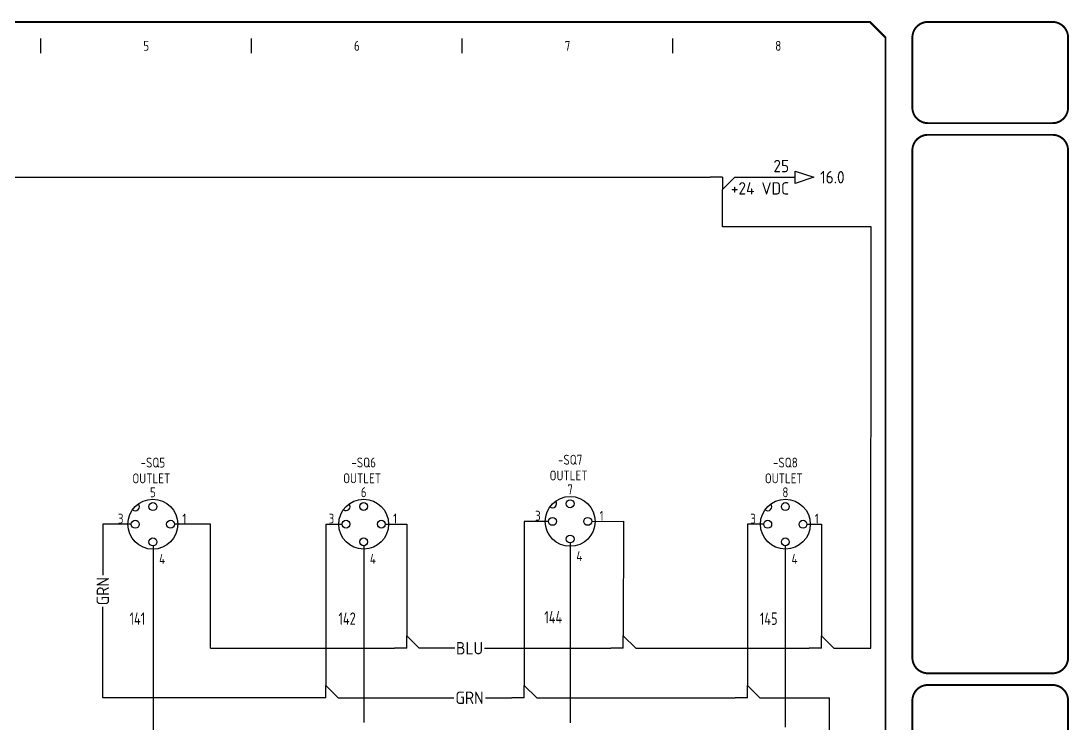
# Model space of a CAD drawing. Header units: millimetres. Extents: x 0 to 840, y 0 to 593.
# Drawn here: x 417 to 839.8, y 309.4 to 593 of the extents above; entities that cross this region are included whole.
import ezdxf
from ezdxf.enums import TextEntityAlignment as Align

# ---------------------------------------------------------------- set-up
doc = ezdxf.new("R2010")
doc.units = ezdxf.units.MM
doc.header["$LTSCALE"] = 10
doc.header["$MEASUREMENT"] = 0
for name, color, linetype in [('BLK_0.5mm^2', 7, 'Continuous'), ('BLU_1.0mm^2', 5, 'Continuous'), ('DESC', 150, 'Continuous'), ('GRN_2.5mm^2', 3, 'Continuous'), ('MISC', 7, 'Continuous'), ('RED_2.5mm^2', 1, 'Continuous'), ('SYMS', 7, 'Continuous'), ('TAGS', 150, 'Continuous'), ('TAN_0.5mm^2', 253, 'Continuous'), ('TERMS', 123, 'Continuous'), ('TITLE', 7, 'Continuous'), ('VIO_0.5mm^2', 190, 'Continuous'), ('WIRENO', 72, 'Continuous'), ('WIREREF', 52, 'Continuous'), ('XREF', 7, 'Continuous')]:
    doc.layers.add(name, color=color, linetype=linetype)
doc.styles.add('ITALIC', font='ITALIC')
doc.styles.add('SIMPLEX', font='simplex')
doc.styles.add('WD_IEC', font='isocp2.shx', dxfattribs={"width": 0.9, "height": 4})

# ---------------------------------------------------------------- blocks, each defined once
blk = doc.blocks.new('HSQ1_PROXPLUG')
at = {"ltscale": 4}
for centre, radius in [((0, -0.19), 5.03), ((0, 3.37), 0.795), ((-3.56, -0.19), 0.795), ((3.56, -0.19), 0.795), ((0, -3.75), 0.795)]:
    blk.add_circle(centre, radius, dxfattribs=at)
blk.add_arc((-3.56, 3.37), 0.836, 229.7677, 40.2323, dxfattribs=at)
at = {"ltscale": 4, "style": 'WD_IEC'}
blk.add_attdef('TAG1', text='', height=2, dxfattribs=at).set_placement((0, 11.25), align=Align.CENTER)
for tag, p in [('DESC1', (-0.31, 9.06)), ('DESC2', (0, 6.25))]:
    blk.add_attdef(tag, text='', height=2, dxfattribs=at).set_placement(p, align=Align.MIDDLE_CENTER)
blk.add_attdef('TERM02', text='', height=1.5, dxfattribs=at).set_placement((-5.94, 0.94), align=Align.MIDDLE_RIGHT)
at = {"ltscale": 4, "style": 'WD_IEC', "flags": 1}
for tag in ['FAMILY', 'CAT', 'ASSYCODE', 'MFG']:
    blk.add_attdef(tag, (0, 0), '', height=0.01, dxfattribs=at)
at = {"ltscale": 4, "style": 'WD_IEC'}
for tag, p in [('TERM01', (5.94, 0.94)), ('TERM03', (1.25, -7.19))]:
    blk.add_attdef(tag, text='', height=1.5, dxfattribs=at).set_placement(p, align=Align.MIDDLE_LEFT)
at = {"style": 'WD_IEC', "flags": 1}
for tag, p in [('X4TERM02', (-4.35, -0.19)), ('X1TERM01', (4.35, -0.19)), ('X8TERM03', (0, -4.54))]:
    blk.add_attdef(tag, p, '', height=0.0025, dxfattribs=at)
blk = doc.blocks.new('acade_title')
at = {"layer": 'SYMS'}
for p, q in [((425, 580), (425, 586)), ((510, 580), (510, 586)), ((595, 580), (595, 586)), ((680, 580), (680, 586))]:
    blk.add_line(p, q, dxfattribs=at)
at = {"layer": 'TITLE'}
blk.add_line((765.79, 586.36), (765.79, 551.29), dxfattribs=at)
at = {"layer": 'TITLE', "const_width": 0.784}
blk.add_lwpolyline([(765.79, 7.07), (765.79, 586.36), (759.5, 592.64), (7.07, 592.64), (0.79, 586.36), (0.79, 7.07), (7.07, 0.79), (759.5, 0.79)], close=True, dxfattribs=at)
for points in [[(782.91, 592.64, 0.414214), (776.63, 586.36, 0.414214)], [(839.44, 586.36, 0.414214), (833.16, 592.64, 0.414214)], [(776.63, 558.09, 0.414214), (782.91, 551.81, 0.414214)], [(833.16, 551.81, 0.414214), (839.44, 558.09, 0.414214)], [(782.91, 547.1, 0.414214), (776.63, 540.82, 0.414214)], [(839.44, 540.82, 0.414214), (833.16, 547.1, 0.414214)], [(776.63, 336.15, 0.414214), (782.91, 329.87, 0.414214)], [(833.16, 329.87, 0.414214), (839.44, 336.15, 0.414214)], [(782.91, 325.16, 0.414214), (776.63, 318.88, 0.414214)], [(839.44, 318.88, 0.414214), (833.16, 325.16, 0.414214)]]:
    blk.add_lwpolyline(points, format="xyb", dxfattribs=at)
for points in [[(833.16, 592.64), (782.91, 592.64)], [(776.63, 586.36), (776.63, 558.09)], [(839.44, 586.36), (839.44, 558.09)], [(833.16, 551.81), (782.91, 551.81)], [(833.16, 547.1), (782.91, 547.1)], [(776.63, 540.82), (776.63, 336.15)], [(839.44, 540.82), (839.44, 336.15)], [(782.91, 329.87), (833.16, 329.87)], [(782.91, 325.16), (833.16, 325.16)]]:
    blk.add_lwpolyline(points, dxfattribs=at)
at = {"layer": 'TITLE', "color": 7, "const_width": 0.784}
for points in [[(776.63, 318.88), (776.63, 154.15)], [(839.44, 318.88), (839.44, 154.15)]]:
    blk.add_lwpolyline(points, dxfattribs=at)
at = {"layer": 'SYMS', "style": 'WD_IEC', "width": 0.9}
for s, p in [('5', (467.5, 581)), ('6', (552.5, 581)), ('7', (637.5, 581)), ('8', (722.5, 581))]:
    blk.add_text(s, height=4, dxfattribs=at).set_placement(p, align=Align.CENTER)
at = {"layer": 'TITLE', "color": 1, "style": 'ITALIC'}
for tag, height, p in [('TITLE#1', 3, (806.47, 85.58)), ('TITLE#2', 3, (806.47, 80.5)), ('TITLE#3', 3, (806.47, 75.41)), ('TITLE#4', 3, (806.47, 70.33)), ('DWG#', 4, (806.47, 20.76))]:
    blk.add_attdef(tag, text='', height=height, dxfattribs=at).set_placement(p, align=Align.CENTER)
at = {"layer": 'TITLE', "color": 1, "style": 'SIMPLEX'}
blk.add_attdef('CAD#', (772.63, 49.19), '', height=2.5, rotation=90, dxfattribs=at)
at = {"layer": 'TITLE', "color": 1}
for tag, p, height, style in [('ENGINEER', (783.37, 49.19), 2.5, 'ITALIC'), ('CHKDBY', (813.2, 49.2), 2.5, 'ITALIC'), ('JOB#', (789.06, 41.3), 2.5, 'SIMPLEX'), ('DRAWNBY', (814.95, 41.3), 2.5, 'ITALIC'), ('SCALE', (786.29, 33.76), 2.5, 'SIMPLEX'), ('DATE', (812.8, 33.76), 2.5, 'SIMPLEX'), ('SHTS', (815.9, 6.29), 4, 'ITALIC')]:
    blk.add_attdef(tag, p, '', height=height, dxfattribs=dict(at, style=style))
at = {"layer": 'TITLE', "color": 1, "style": 'ITALIC'}
blk.add_attdef('SH#', text='', height=4, dxfattribs=at).set_placement((799.54, 6.29), align=Align.RIGHT)
at = {"layer": 'TITLE', "color": 7, "flags": 9}
blk.add_attdef('WD_TB', (782.91, 0.79), '', height=3.14, dxfattribs=at)
blk = doc.blocks.new('VT0_LGENERIC')
at = {"style": 'WD_IEC'}
blk.add_attdef('COLOR', text='', height=2.5, rotation=90, dxfattribs=at).set_placement((0, 0), align=Align.MIDDLE_CENTER)
at = {"style": 'WD_IEC', "flags": 1}
for tag, p in [('X2TERM01', (0, 4)), ('X8TERM01', (0, -4))]:
    blk.add_attdef(tag, p, '', height=0.16, rotation=90, dxfattribs=at)
at = {"style": 'WD_IEC'}
for tag, p in [('X2_TINY_DOT_DONT_REMOVE', (0, 4)), ('X8_TINY_DOT_DONT_REMOVE', (0, -4))]:
    blk.add_attdef(tag, p, '', height=0.0001, rotation=90, dxfattribs=at)
blk = doc.blocks.new('HT0_LGENERIC')
at = {"style": 'WD_IEC'}
blk.add_attdef('COLOR', text='', height=2.5, dxfattribs=at).set_placement((0, 0), align=Align.MIDDLE_CENTER)
for tag, p in [('X4_TINY_DOT_DONT_REMOVE', (-2.5, 0)), ('X1_TINY_DOT_DONT_REMOVE', (2.5, 0))]:
    blk.add_attdef(tag, p, '', height=0.002, dxfattribs=at)
at = {"style": 'WD_IEC', "flags": 1}
for tag, p in [('X4TERM01', (-2.5, 0)), ('X1TERM01', (2.5, 0))]:
    blk.add_attdef(tag, p, '', height=0.2, dxfattribs=at)
blk = doc.blocks.new('HA1S1')
blk.add_lwpolyline([(0, 1.25), (3.75, 0), (0, -1.25)], close=True)
at = {"style": 'WD_IEC'}
for tag, height, flags, p in [('WIRENO', 2.5, 8, (-1.25, 1)), ('SIGCODE', 1, 1, (5, 1.8))]:
    blk.add_attdef(tag, text='', height=height, dxfattribs=dict(at, flags=flags)).set_placement(p, align=Align.RIGHT)
at = {"style": 'WD_IEC', "flags": 1}
blk.add_attdef('X4TERM01', (0, 0), '', height=0.32, dxfattribs=at)
at = {"style": 'WD_IEC'}
blk.add_attdef('XREF', text='', height=2.5, dxfattribs=at).set_placement((5, 0), align=Align.MIDDLE_LEFT)
blk.add_attdef('DESC1', text='', height=2.5, dxfattribs=at).set_placement((-1.25, -1), align=Align.TOP_RIGHT)
blk = doc.blocks.new('WD_WNV')
at = {"linetype": 'Continuous', "style": 'WD_IEC', "width": 0.8}
blk.add_attdef('WIRENO', text='', height=2.5, dxfattribs=at).set_placement((-1.6, 0), align=Align.MIDDLE_RIGHT)
at = {"style": 'WD_IEC', "flags": 1}
for tag, p in [('W08USER', (-1, 0.375)), ('W04USER', (-1, 0.875)), ('W05USER', (-1, 0.75)), ('W09USER', (-1, 0.25)), ('W03USER', (-1, 1)), ('W06USER', (-1, 0.625)), ('W07USER', (-1, 0.5)), ('W02USER', (-1, 1.125)), ('W01USER', (-1, 1.25)), ('W10USER', (-1, 0.125))]:
    blk.add_attdef(tag, text='', height=0.08, dxfattribs=at).set_placement(p, align=Align.CENTER)
blk = doc.blocks.new('HT0_184')
for p, q in [((0, 0), (-2.5, 0)), ((0, 0), (0, -2.5)), ((0, -2.5), (2.5, 0))]:
    blk.add_line(p, q)
at = {"style": 'WD_IEC', "flags": 1}
for tag, p in [('X4TERM01', (-2.5, 0)), ('X1TERM01', (2.5, 0)), ('X8TERM01', (0, -2.5)), ('WDWSEQ', (1.53, -1.26))]:
    blk.add_attdef(tag, p, '', height=0.4, dxfattribs=at)
blk = doc.blocks.new('HT0_124')
for p, q in [((0, 0), (0, 2.5)), ((0, 2.5), (2.5, 0)), ((0, 0), (-2.5, 0))]:
    blk.add_line(p, q)
at = {"style": 'WD_IEC', "flags": 1}
for tag, p in [('X2TERM01', (0, 2.5)), ('X4TERM01', (-2.5, 0)), ('WDWSEQ', (1.6, 1.48)), ('X1TERM01', (2.5, 0))]:
    blk.add_attdef(tag, p, '', height=0.4, dxfattribs=at)

msp = doc.modelspace()

# ---------------------------------------------------------------- linework, layer by layer
at = {"layer": 'BLK_0.5mm^2', "ltscale": 25}
msp.add_line((638.54, 382.46), (638.54, 309.88), dxfattribs=at)
at = {"layer": 'BLU_1.0mm^2', "ltscale": 25}
for p, q in [((305.29, 530), (695, 530)), ((705, 530), (729.39, 530)), ((700, 509.98), (700, 525)), ((760.03, 509.98), (700, 509.98)), ((493.38, 390), (478.91, 390)), ((493.38, 340), (493.38, 390)), ((563.95, 390.05), (572.62, 390.05)), ((572.62, 390.05), (572.62, 345)), ((493.38, 340), (567.62, 340)), ((591.96, 340), (577.62, 340)), ((603.96, 340), (654.99, 340)), ((664.99, 340), (734.97, 340)), ((744.97, 340), (759.91, 340))]:
    msp.add_line(p, q, dxfattribs=at)
at = {"layer": 'BLU_1.0mm^2', "ltscale": 4}
for p, q in [((759.91, 340.04), (760.03, 509.98)), ((647.25, 391.17), (660.02, 391.19)), ((660.02, 391.19), (659.99, 345))]:
    msp.add_line(p, q, dxfattribs=at)
at = {"layer": 'BLU_1.0mm^2'}
for p, q in [((734.08, 390.01), (739.97, 390.01)), ((739.97, 390.01), (739.97, 345))]:
    msp.add_line(p, q, dxfattribs=at)
at = {"layer": 'GRN_2.5mm^2', "ltscale": 4}
for p, q in [((450, 390), (450, 369.4)), ((461.5, 390), (450, 390)), ((629.84, 391.17), (620.05, 391.15))]:
    msp.add_line(p, q, dxfattribs=at)
at = {"layer": 'GRN_2.5mm^2', "ltscale": 25}
for p, q in [((540, 390), (546.54, 390)), ((540, 390), (540, 325)), ((710.11, 390.01), (710.11, 325)), ((716.67, 390.01), (710.11, 390.01)), ((535, 320), (450, 320)), ((545, 320), (591.58, 320)), ((604.34, 320), (615.05, 320)), ((625.05, 320), (705.11, 320)), ((715.11, 320), (743.18, 320)), ((743.18, 75), (743.18, 320))]:
    msp.add_line(p, q, dxfattribs=at)
at = {"layer": 'GRN_2.5mm^2'}
for p, q in [((620.05, 391.15), (620.05, 325)), ((450, 320), (450, 356.64))]:
    msp.add_line(p, q, dxfattribs=at)
at = {"layer": 'RED_2.5mm^2'}
msp.add_line((555.24, 381.34), (555.29, 310.01), dxfattribs=at)
at = {"layer": 'TAN_0.5mm^2', "ltscale": 25}
msp.add_line((470.29, 381.29), (470.29, 281.54), dxfattribs=at)
at = {"layer": 'VIO_0.5mm^2', "ltscale": 25}
msp.add_line((725.42, 308.14), (725.42, 381.3), dxfattribs=at)

# ---------------------------------------------------------------- block references
at = {"layer": 'BLU_1.0mm^2', "ltscale": 25, "xscale": 2, "yscale": 2, "zscale": 2}
for name, p in [('HT0_184', (700, 530)), ('HT0_124', (572.62, 340)), ('HT0_124', (659.99, 340)), ('HT0_124', (739.97, 340))]:
    msp.add_blockref(name, p, dxfattribs=at)
at = {"layer": 'GRN_2.5mm^2', "ltscale": 25, "xscale": 2, "yscale": 2, "zscale": 2}
for p in [(540, 320), (620.05, 320), (710.11, 320)]:
    msp.add_blockref('HT0_124', p, dxfattribs=at)
at = {"layer": 'SYMS', "ltscale": 25}
msp.add_blockref('acade_title', (0, 0), dxfattribs=at)
ref = msp.add_blockref('HA1S1', (729.39, 530), dxfattribs=dict(at, xscale=2, yscale=2, zscale=2))
ref.add_attrib('XREF', '16.0', dxfattribs={"layer": 'XREF', "height": 5, "style": 'WD_IEC'}).set_placement((739.39, 530), align=Align.MIDDLE_LEFT)
ref.add_attrib('DESC1', '+24 VDC', dxfattribs={"layer": 'DESC', "height": 5, "style": 'WD_IEC'}).set_placement((726.89, 528), align=Align.TOP_RIGHT)
ref.add_attrib('WIRENO', '25', dxfattribs={"layer": 'WIREREF', "height": 5, "style": 'WD_IEC', "flags": 8}).set_placement((726.89, 532), align=Align.RIGHT)
at = {"layer": 'SYMS', "ltscale": 4}
ref = msp.add_blockref('HSQ1_PROXPLUG', (470.2, 390.38), dxfattribs=dict(at, xscale=2, yscale=2, zscale=2))
ref.add_attrib('TAG1', '-SQ5', dxfattribs={"layer": 'TAGS', "ltscale": 4, "height": 4, "style": 'WD_IEC', "width": 0.9}).set_placement((470.2, 412.88), align=Align.CENTER)
ref.add_attrib('TERM03', '4', dxfattribs={"layer": 'TERMS', "ltscale": 4, "height": 4, "style": 'WD_IEC', "width": 0.9}).set_placement((472.7, 376), align=Align.MIDDLE_LEFT)
ref.add_attrib('DESC2', '5', dxfattribs={"layer": 'DESC', "ltscale": 4, "height": 4, "style": 'WD_IEC', "width": 0.9}).set_placement((470.2, 402.88), align=Align.MIDDLE_CENTER)
ref.add_attrib('TERM02', '3', dxfattribs={"layer": 'TERMS', "ltscale": 4, "height": 4, "style": 'WD_IEC', "width": 0.9}).set_placement((458.33, 392.25), align=Align.MIDDLE_RIGHT)
ref.add_attrib('DESC1', 'OUTLET', dxfattribs={"layer": 'DESC', "ltscale": 4, "height": 4, "style": 'WD_IEC', "width": 0.9}).set_placement((469.58, 408.5), align=Align.MIDDLE_CENTER)
ref.add_attrib('TERM01', '1', dxfattribs={"layer": 'TERMS', "ltscale": 4, "height": 4, "style": 'WD_IEC', "width": 0.9}).set_placement((482.08, 392.25), align=Align.MIDDLE_LEFT)
ref = msp.add_blockref('HSQ1_PROXPLUG', (555.24, 390.42), dxfattribs=dict(at, xscale=2, yscale=2, zscale=2))
ref.add_attrib('TAG1', '-SQ6', dxfattribs={"layer": 'TAGS', "ltscale": 4, "height": 4, "style": 'WD_IEC', "width": 0.9}).set_placement((555.24, 412.92), align=Align.CENTER)
ref.add_attrib('TERM03', '4', dxfattribs={"layer": 'TERMS', "ltscale": 4, "height": 4, "style": 'WD_IEC', "width": 0.9}).set_placement((557.74, 376.05), align=Align.MIDDLE_LEFT)
ref.add_attrib('DESC2', '6', dxfattribs={"layer": 'DESC', "ltscale": 4, "height": 4, "style": 'WD_IEC', "width": 0.9}).set_placement((555.24, 402.92), align=Align.MIDDLE_CENTER)
ref.add_attrib('TERM02', '3', dxfattribs={"layer": 'TERMS', "ltscale": 4, "height": 4, "style": 'WD_IEC', "width": 0.9}).set_placement((543.37, 392.3), align=Align.MIDDLE_RIGHT)
ref.add_attrib('DESC1', 'OUTLET', dxfattribs={"layer": 'DESC', "ltscale": 4, "height": 4, "style": 'WD_IEC', "width": 0.9}).set_placement((554.62, 408.55), align=Align.MIDDLE_CENTER)
ref.add_attrib('TERM01', '1', dxfattribs={"layer": 'TERMS', "ltscale": 4, "height": 4, "style": 'WD_IEC', "width": 0.9}).set_placement((567.12, 392.3), align=Align.MIDDLE_LEFT)
ref = msp.add_blockref('HSQ1_PROXPLUG', (638.54, 391.54), dxfattribs=dict(at, xscale=2, yscale=2, zscale=2))
ref.add_attrib('TAG1', '-SQ7', dxfattribs={"layer": 'TAGS', "ltscale": 4, "height": 4, "style": 'WD_IEC', "width": 0.9}).set_placement((638.54, 414.04), align=Align.CENTER)
ref.add_attrib('TERM03', '4', dxfattribs={"layer": 'TERMS', "ltscale": 4, "height": 4, "style": 'WD_IEC', "width": 0.9}).set_placement((641.04, 377.17), align=Align.MIDDLE_LEFT)
ref.add_attrib('DESC2', '7', dxfattribs={"layer": 'DESC', "ltscale": 4, "height": 4, "style": 'WD_IEC', "width": 0.9}).set_placement((638.54, 404.04), align=Align.MIDDLE_CENTER)
ref.add_attrib('TERM02', '3', dxfattribs={"layer": 'TERMS', "ltscale": 4, "height": 4, "style": 'WD_IEC', "width": 0.9}).set_placement((626.67, 393.42), align=Align.MIDDLE_RIGHT)
ref.add_attrib('DESC1', 'OUTLET', dxfattribs={"layer": 'DESC', "ltscale": 4, "height": 4, "style": 'WD_IEC', "width": 0.9}).set_placement((637.92, 409.67), align=Align.MIDDLE_CENTER)
ref.add_attrib('TERM01', '1', dxfattribs={"layer": 'TERMS', "ltscale": 4, "height": 4, "style": 'WD_IEC', "width": 0.9}).set_placement((650.42, 393.42), align=Align.MIDDLE_LEFT)
ref = msp.add_blockref('HSQ1_PROXPLUG', (725.38, 390.39), dxfattribs=dict(at, xscale=2, yscale=2, zscale=2))
ref.add_attrib('TAG1', '-SQ8', dxfattribs={"layer": 'TAGS', "ltscale": 4, "height": 4, "style": 'WD_IEC', "width": 0.9}).set_placement((725.38, 412.89), align=Align.CENTER)
ref.add_attrib('TERM03', '4', dxfattribs={"layer": 'TERMS', "ltscale": 4, "height": 4, "style": 'WD_IEC', "width": 0.9}).set_placement((727.88, 376.01), align=Align.MIDDLE_LEFT)
ref.add_attrib('DESC2', '8', dxfattribs={"layer": 'DESC', "ltscale": 4, "height": 4, "style": 'WD_IEC', "width": 0.9}).set_placement((725.38, 402.89), align=Align.MIDDLE_CENTER)
ref.add_attrib('TERM02', '3', dxfattribs={"layer": 'TERMS', "ltscale": 4, "height": 4, "style": 'WD_IEC', "width": 0.9}).set_placement((713.5, 392.26), align=Align.MIDDLE_RIGHT)
ref.add_attrib('DESC1', 'OUTLET', dxfattribs={"layer": 'DESC', "ltscale": 4, "height": 4, "style": 'WD_IEC', "width": 0.9}).set_placement((724.75, 408.51), align=Align.MIDDLE_CENTER)
ref.add_attrib('TERM01', '1', dxfattribs={"layer": 'TERMS', "ltscale": 4, "height": 4, "style": 'WD_IEC', "width": 0.9}).set_placement((737.25, 392.26), align=Align.MIDDLE_LEFT)
at = {"layer": 'SYMS', "ltscale": 25}
ref = msp.add_blockref('VT0_LGENERIC', (450, 363.02), dxfattribs=dict(at, xscale=2, yscale=2, zscale=2))
ref.add_attrib('COLOR', 'GRN', dxfattribs={"layer": 'MISC', "height": 5, "rotation": 90, "style": 'WD_IEC'}).set_placement((450, 363.02), align=Align.MIDDLE_CENTER)
ref = msp.add_blockref('HT0_LGENERIC', (597.96, 340), dxfattribs=dict(at, xscale=2, yscale=2, zscale=2))
ref.add_attrib('COLOR', 'BLU', dxfattribs={"layer": 'MISC', "height": 5, "style": 'WD_IEC'}).set_placement((597.96, 340), align=Align.MIDDLE_CENTER)
ref = msp.add_blockref('HT0_LGENERIC', (597.96, 320), dxfattribs=dict(at, xscale=2, yscale=2, zscale=2))
ref.add_attrib('COLOR', 'GRN', dxfattribs={"layer": 'MISC', "height": 5, "style": 'WD_IEC'}).set_placement((597.96, 320), align=Align.MIDDLE_CENTER)
at = {"layer": 'WIRENO', "ltscale": 25}
ref = msp.add_blockref('WD_WNV', (470.29, 351.92), dxfattribs=dict(at, xscale=2, yscale=2, zscale=2))
ref.add_attrib('WIRENO', '141', dxfattribs={"linetype": 'Continuous', "height": 5, "style": 'WD_IEC', "width": 0.8}).set_placement((467.09, 351.92), align=Align.MIDDLE_RIGHT)
ref = msp.add_blockref('WD_WNV', (555.24, 351.94), dxfattribs=dict(at, xscale=2, yscale=2, zscale=2))
ref.add_attrib('WIRENO', '142', dxfattribs={"linetype": 'Continuous', "height": 5, "style": 'WD_IEC', "width": 0.8}).set_placement((552.04, 351.94), align=Align.MIDDLE_RIGHT)
ref = msp.add_blockref('WD_WNV', (638.54, 352.49), dxfattribs=dict(at, xscale=2, yscale=2, zscale=2))
ref.add_attrib('WIRENO', '144', dxfattribs={"linetype": 'Continuous', "height": 5, "style": 'WD_IEC', "width": 0.8}).set_placement((635.34, 352.49), align=Align.MIDDLE_RIGHT)
ref = msp.add_blockref('WD_WNV', (725.42, 351.9), dxfattribs=dict(at, xscale=2, yscale=2, zscale=2))
ref.add_attrib('WIRENO', '145', dxfattribs={"linetype": 'Continuous', "height": 5, "style": 'WD_IEC', "width": 0.8}).set_placement((722.22, 351.9), align=Align.MIDDLE_RIGHT)

doc.saveas('drawing.dxf')
